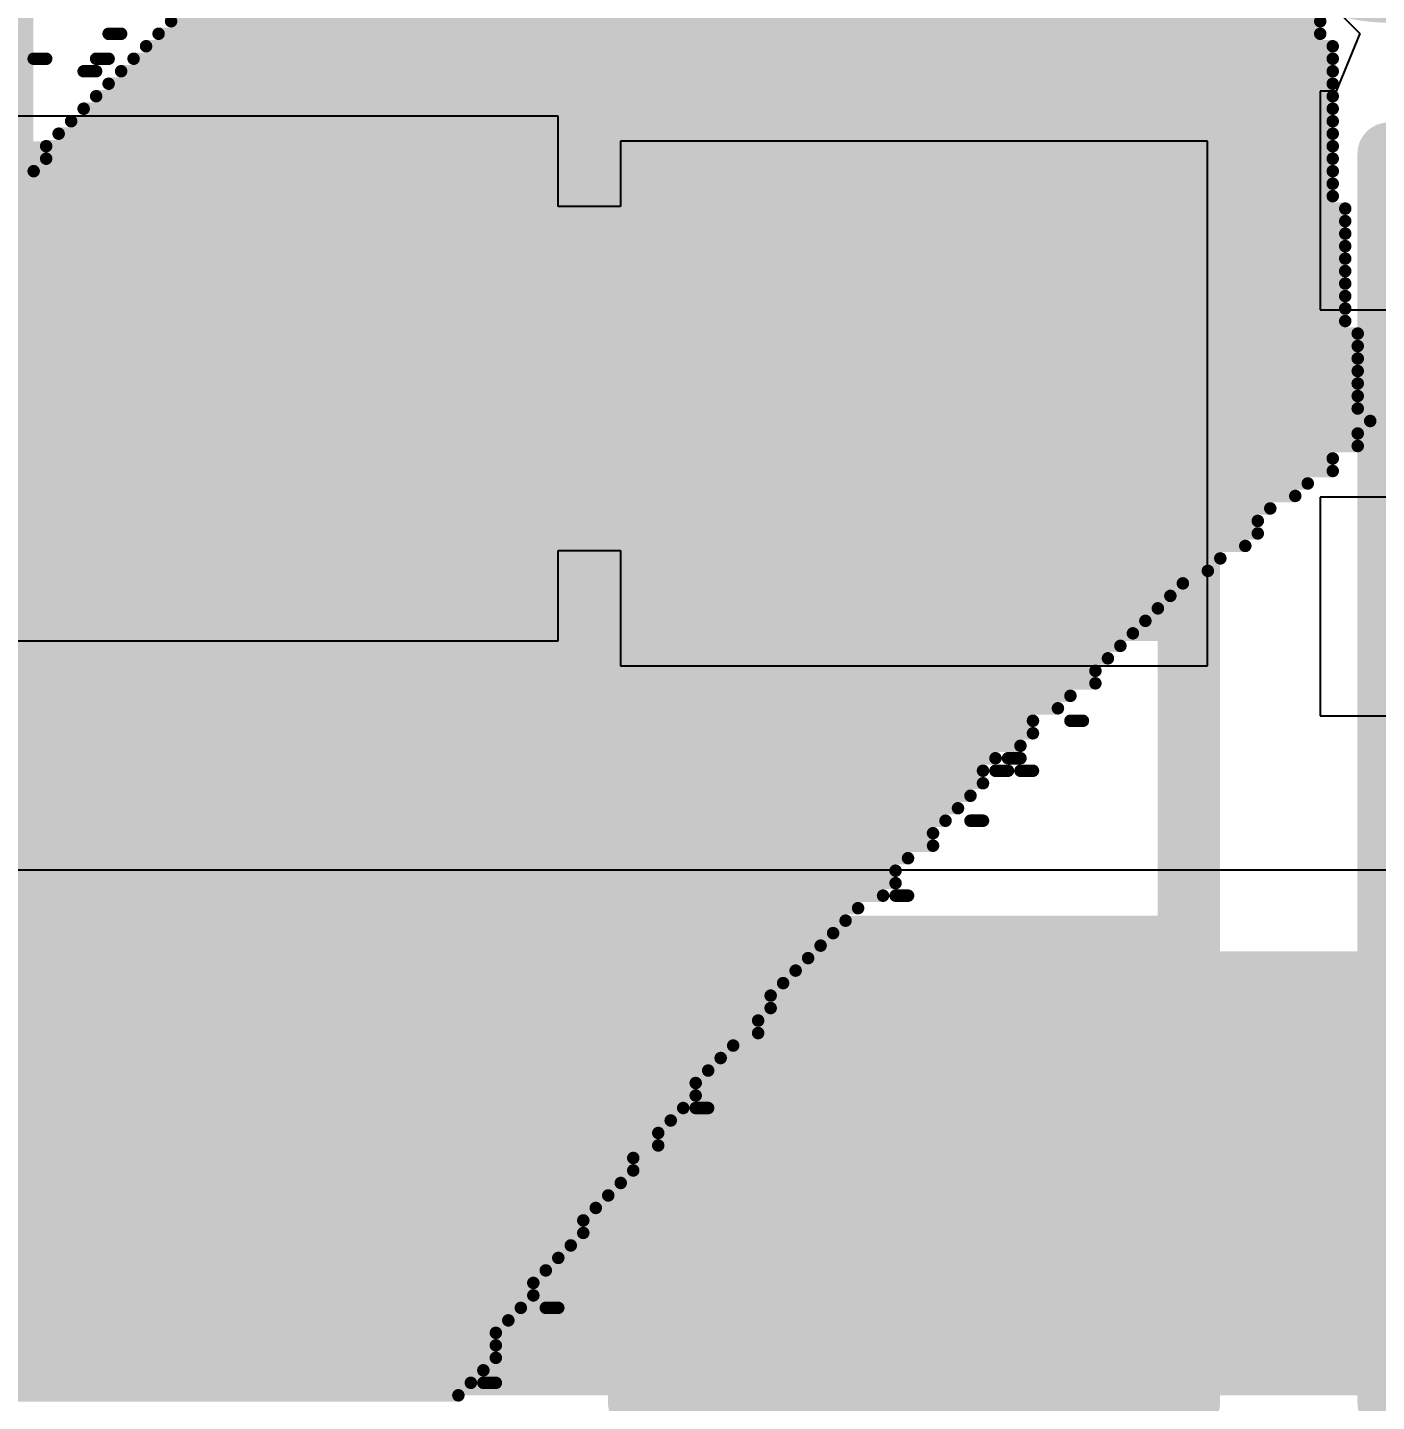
# Model space of a CAD drawing. Header units: inches. Extents: x -0.9 to 13.3, y -2.2 to 2.7.
# Drawn here: x 1.3239 to 1.4319, y -0.3965 to -0.2865 of the extents above; entities that cross this region are included whole.
import ezdxf

# ---------------------------------------------------------------- set-up
doc = ezdxf.new("R2010")
doc.units = ezdxf.units.IN
doc.header["$MEASUREMENT"] = 0
for name, color, linetype in [('Board Outline', 216, 'Continuous'), ('Bottom Overlay', 54, 'Continuous'), ('Dimension', 6, 'Continuous'), ('Top Layer', 1, 'Continuous'), ('Top Overlay', 2, 'Continuous'), ('Top Paste', 8, 'Continuous'), ('Top Solder', 216, 'Continuous')]:
    doc.layers.add(name, color=color, linetype=linetype)
doc.styles.add('Arial_Bold', font='', dxfattribs={"height": 0.2})
doc.styles.get('Arial_Bold').set_extended_font_data('Arial', bold=True)

# ---------------------------------------------------------------- blocks, each defined once
blk = doc.blocks.new('S______B______49')
at = {"layer": 'Top Layer'}
for points in [[(-0.045, -0.0175), (-0.045, 0.0175), (-0.015, 0.0175), (-0.015, -0.0175)], [(0.015, -0.0175), (0.015, 0.0175), (0.045, 0.0175), (0.045, -0.0175)]]:
    blk.add_hatch(color=1, dxfattribs=at).paths.add_polyline_path(points)
at = {"layer": 'Top Paste'}
for points in [[(-0.045, -0.0175), (-0.045, 0.0175), (-0.015, 0.0175), (-0.015, -0.0175)], [(0.015, -0.0175), (0.015, 0.0175), (0.045, 0.0175), (0.045, -0.0175)]]:
    blk.add_hatch(color=8, dxfattribs=at).paths.add_polyline_path(points)
at = {"layer": 'Top Solder'}
for points in [[(-0.049, -0.0215), (-0.049, 0.0215), (-0.011, 0.0215), (-0.011, -0.0215)], [(0.011, -0.0215), (0.011, 0.0215), (0.049, 0.0215), (0.049, -0.0215)]]:
    blk.add_hatch(color=216, dxfattribs=at).paths.add_polyline_path(points)
at = {"layer": 'Top Overlay'}
for points in [[(-0.05, 0.022, 0.005, 0.005, 0), (0.05, 0.022, 0.005, 0.005, 0)], [(-0.05, 0.022, 0.005, 0.005, 0), (-0.05, -0.022, 0.005, 0.005, 0)], [(0.05, 0.022, 0.005, 0.005, 0), (0.05, -0.022, 0.005, 0.005, 0)], [(-0.05, -0.022, 0.005, 0.005, 0), (0.05, -0.022, 0.005, 0.005, 0)]]:
    blk.add_lwpolyline(points, format="xyseb", dxfattribs=at)
for points in [[(-0.05125, 0.022, 0.0025, 0.0025, 1), (-0.04875, 0.022, 0.0025, 0.0025, 1)], [(-0.05125, 0.022, 0.0025, 0.0025, 1), (-0.04875, 0.022, 0.0025, 0.0025, 1)], [(0.04875, 0.022, 0.0025, 0.0025, 1), (0.05125, 0.022, 0.0025, 0.0025, 1)], [(0.04875, 0.022, 0.0025, 0.0025, 1), (0.05125, 0.022, 0.0025, 0.0025, 1)], [(-0.05125, -0.022, 0.0025, 0.0025, 1), (-0.04875, -0.022, 0.0025, 0.0025, 1)], [(-0.05125, -0.022, 0.0025, 0.0025, 1), (-0.04875, -0.022, 0.0025, 0.0025, 1)], [(0.04875, -0.022, 0.0025, 0.0025, 1), (0.05125, -0.022, 0.0025, 0.0025, 1)], [(0.04875, -0.022, 0.0025, 0.0025, 1), (0.05125, -0.022, 0.0025, 0.0025, 1)]]:
    blk.add_lwpolyline(points, format="xyseb", close=True, dxfattribs=at)
blk = doc.blocks.new('R___0603_57')
at = {"layer": 'Top Layer'}
for points in [[(-0.015, 0.0175), (-0.015, -0.0175), (-0.045, -0.0175), (-0.045, 0.0175)], [(0.045, 0.0175), (0.045, -0.0175), (0.015, -0.0175), (0.015, 0.0175)]]:
    blk.add_hatch(color=1, dxfattribs=at).paths.add_polyline_path(points)
at = {"layer": 'Top Paste'}
for points in [[(-0.015, 0.0175), (-0.015, -0.0175), (-0.045, -0.0175), (-0.045, 0.0175)], [(0.045, 0.0175), (0.045, -0.0175), (0.015, -0.0175), (0.015, 0.0175)]]:
    blk.add_hatch(color=8, dxfattribs=at).paths.add_polyline_path(points)
at = {"layer": 'Top Solder'}
for points in [[(-0.011, 0.0215), (-0.011, -0.0215), (-0.049, -0.0215), (-0.049, 0.0215)], [(0.049, 0.0215), (0.049, -0.0215), (0.011, -0.0215), (0.011, 0.0215)]]:
    blk.add_hatch(color=216, dxfattribs=at).paths.add_polyline_path(points)
at = {"layer": 'Top Overlay'}
for points in [[(-0.048, 0.021, 0.005, 0.005, 0), (-0.048, -0.021, 0.005, 0.005, 0)], [(-0.048, 0.021, 0.005, 0.005, 0), (0.048, 0.021, 0.005, 0.005, 0)], [(0.048, 0.021, 0.005, 0.005, 0), (0.048, -0.021, 0.005, 0.005, 0)], [(-0.048, -0.021, 0.005, 0.005, 0), (0.048, -0.021, 0.005, 0.005, 0)]]:
    blk.add_lwpolyline(points, format="xyseb", dxfattribs=at)
for points in [[(-0.04925, 0.021, 0.0025, 0.0025, 1), (-0.04675, 0.021, 0.0025, 0.0025, 1)], [(-0.04925, 0.021, 0.0025, 0.0025, 1), (-0.04675, 0.021, 0.0025, 0.0025, 1)], [(0.04675, 0.021, 0.0025, 0.0025, 1), (0.04925, 0.021, 0.0025, 0.0025, 1)], [(0.04675, 0.021, 0.0025, 0.0025, 1), (0.04925, 0.021, 0.0025, 0.0025, 1)], [(-0.04925, -0.021, 0.0025, 0.0025, 1), (-0.04675, -0.021, 0.0025, 0.0025, 1)], [(-0.04925, -0.021, 0.0025, 0.0025, 1), (-0.04675, -0.021, 0.0025, 0.0025, 1)], [(0.04675, -0.021, 0.0025, 0.0025, 1), (0.04925, -0.021, 0.0025, 0.0025, 1)], [(0.04675, -0.021, 0.0025, 0.0025, 1), (0.04925, -0.021, 0.0025, 0.0025, 1)]]:
    blk.add_lwpolyline(points, format="xyseb", close=True, dxfattribs=at)
blk = doc.blocks.new('S______B______88')
at = {"layer": 'Top Layer'}
for points in [[(-0.045, -0.0175), (-0.045, 0.0175), (-0.015, 0.0175), (-0.015, -0.0175)], [(0.015, -0.0175), (0.015, 0.0175), (0.045, 0.0175), (0.045, -0.0175)]]:
    blk.add_hatch(color=1, dxfattribs=at).paths.add_polyline_path(points)
at = {"layer": 'Top Paste'}
for points in [[(-0.045, -0.0175), (-0.045, 0.0175), (-0.015, 0.0175), (-0.015, -0.0175)], [(0.015, -0.0175), (0.015, 0.0175), (0.045, 0.0175), (0.045, -0.0175)]]:
    blk.add_hatch(color=8, dxfattribs=at).paths.add_polyline_path(points)
at = {"layer": 'Top Solder'}
for points in [[(-0.049, -0.0215), (-0.049, 0.0215), (-0.011, 0.0215), (-0.011, -0.0215)], [(0.011, -0.0215), (0.011, 0.0215), (0.049, 0.0215), (0.049, -0.0215)]]:
    blk.add_hatch(color=216, dxfattribs=at).paths.add_polyline_path(points)
at = {"layer": 'Top Overlay'}
for points in [[(-0.05, 0.022, 0.005, 0.005, 0), (-0.05, -0.022, 0.005, 0.005, 0)], [(-0.05, 0.022, 0.005, 0.005, 0), (0.05, 0.022, 0.005, 0.005, 0)], [(0.05, 0.022, 0.005, 0.005, 0), (0.05, -0.022, 0.005, 0.005, 0)], [(-0.05, -0.022, 0.005, 0.005, 0), (0.05, -0.022, 0.005, 0.005, 0)]]:
    blk.add_lwpolyline(points, format="xyseb", dxfattribs=at)
for points in [[(-0.05125, 0.022, 0.0025, 0.0025, 1), (-0.04875, 0.022, 0.0025, 0.0025, 1)], [(-0.05125, 0.022, 0.0025, 0.0025, 1), (-0.04875, 0.022, 0.0025, 0.0025, 1)], [(0.04875, 0.022, 0.0025, 0.0025, 1), (0.05125, 0.022, 0.0025, 0.0025, 1)], [(0.04875, 0.022, 0.0025, 0.0025, 1), (0.05125, 0.022, 0.0025, 0.0025, 1)], [(-0.05125, -0.022, 0.0025, 0.0025, 1), (-0.04875, -0.022, 0.0025, 0.0025, 1)], [(-0.05125, -0.022, 0.0025, 0.0025, 1), (-0.04875, -0.022, 0.0025, 0.0025, 1)], [(0.04875, -0.022, 0.0025, 0.0025, 1), (0.05125, -0.022, 0.0025, 0.0025, 1)], [(0.04875, -0.022, 0.0025, 0.0025, 1), (0.05125, -0.022, 0.0025, 0.0025, 1)]]:
    blk.add_lwpolyline(points, format="xyseb", close=True, dxfattribs=at)

msp = doc.modelspace()

# ---------------------------------------------------------------- hatches: boundary and pattern name
at = {"layer": 'Top Layer'}
msp.add_hatch(color=1, dxfattribs=at).paths.add_polyline_path([(1.47328, -0.3605), (1.21592, -0.3605), (1.21592, -0.39605), (1.47328, -0.39605)])

# ---------------------------------------------------------------- linework, layer by layer
at = {"layer": 'Board Outline'}
msp.add_lwpolyline([(1.99867, 0.21567, 0.01, 0.01, -1.122171), (-0.01159, -1.51329, 0.01, 0.01, 0)], format="xyseb", dxfattribs=at)
at = {"layer": 'Bottom Overlay'}
for points in [[(1.3354, -0.28605, 0.001, 0.001, 0), (1.4274, -0.28605, 0.001, 0.001, 0)], [(1.3304, -0.28705, 0.001, 0.001, 0), (1.3314, -0.28705, 0.001, 0.001, 0)], [(1.3344, -0.28705, 0.001, 0.001, 0), (1.4274, -0.28705, 0.001, 0.001, 0)], [(1.3334, -0.28805, 0.001, 0.001, 0), (1.4284, -0.28805, 0.001, 0.001, 0)], [(1.3244, -0.28905, 0.001, 0.001, 0), (1.3254, -0.28905, 0.001, 0.001, 0)], [(1.3294, -0.28905, 0.001, 0.001, 0), (1.3304, -0.28905, 0.001, 0.001, 0)], [(1.3324, -0.28905, 0.001, 0.001, 0), (1.4284, -0.28905, 0.001, 0.001, 0)], [(1.3284, -0.29005, 0.001, 0.001, 0), (1.3294, -0.29005, 0.001, 0.001, 0)], [(1.3314, -0.29005, 0.001, 0.001, 0), (1.4284, -0.29005, 0.001, 0.001, 0)], [(1.3304, -0.29105, 0.001, 0.001, 0), (1.4284, -0.29105, 0.001, 0.001, 0)], [(1.3284, -0.29305, 0.001, 0.001, 0), (1.4284, -0.29305, 0.001, 0.001, 0)], [(1.3294, -0.29205, 0.001, 0.001, 0), (1.4284, -0.29205, 0.001, 0.001, 0)], [(1.3274, -0.29405, 0.001, 0.001, 0), (1.4284, -0.29405, 0.001, 0.001, 0)], [(1.3264, -0.29505, 0.001, 0.001, 0), (1.4284, -0.29505, 0.001, 0.001, 0)], [(1.2144, -0.29605, 0.001, 0.001, 0), (1.3234, -0.29605, 0.001, 0.001, 0)], [(1.3254, -0.29605, 0.001, 0.001, 0), (1.4284, -0.29605, 0.001, 0.001, 0)], [(1.2154, -0.29705, 0.001, 0.001, 0), (1.3234, -0.29705, 0.001, 0.001, 0)], [(1.3254, -0.29705, 0.001, 0.001, 0), (1.4284, -0.29705, 0.001, 0.001, 0)], [(1.2164, -0.29805, 0.001, 0.001, 0), (1.3234, -0.29805, 0.001, 0.001, 0)], [(1.3244, -0.29805, 0.001, 0.001, 0), (1.4284, -0.29805, 0.001, 0.001, 0)], [(1.2164, -0.29905, 0.001, 0.001, 0), (1.4284, -0.29905, 0.001, 0.001, 0)], [(1.2184, -0.30005, 0.001, 0.001, 0), (1.4284, -0.30005, 0.001, 0.001, 0)], [(1.2194, -0.30105, 0.001, 0.001, 0), (1.4294, -0.30105, 0.001, 0.001, 0)], [(1.2204, -0.30205, 0.001, 0.001, 0), (1.4294, -0.30205, 0.001, 0.001, 0)], [(1.2214, -0.30305, 0.001, 0.001, 0), (1.4294, -0.30305, 0.001, 0.001, 0)], [(1.2214, -0.30405, 0.001, 0.001, 0), (1.4294, -0.30405, 0.001, 0.001, 0)], [(1.2224, -0.30505, 0.001, 0.001, 0), (1.4294, -0.30505, 0.001, 0.001, 0)], [(1.2244, -0.30605, 0.001, 0.001, 0), (1.4294, -0.30605, 0.001, 0.001, 0)], [(1.2254, -0.30705, 0.001, 0.001, 0), (1.4294, -0.30705, 0.001, 0.001, 0)], [(1.2254, -0.30805, 0.001, 0.001, 0), (1.4294, -0.30805, 0.001, 0.001, 0)], [(1.2264, -0.30905, 0.001, 0.001, 0), (1.4294, -0.30905, 0.001, 0.001, 0)], [(1.2274, -0.31005, 0.001, 0.001, 0), (1.4294, -0.31005, 0.001, 0.001, 0)], [(1.2284, -0.31105, 0.001, 0.001, 0), (1.4304, -0.31105, 0.001, 0.001, 0)], [(1.2294, -0.31205, 0.001, 0.001, 0), (1.4304, -0.31205, 0.001, 0.001, 0)], [(1.2294, -0.31305, 0.001, 0.001, 0), (1.4304, -0.31305, 0.001, 0.001, 0)], [(1.2304, -0.31405, 0.001, 0.001, 0), (1.4304, -0.31405, 0.001, 0.001, 0)], [(1.2314, -0.31505, 0.001, 0.001, 0), (1.4304, -0.31505, 0.001, 0.001, 0)], [(1.2324, -0.31605, 0.001, 0.001, 0), (1.4304, -0.31605, 0.001, 0.001, 0)], [(1.2334, -0.31705, 0.001, 0.001, 0), (1.4304, -0.31705, 0.001, 0.001, 0)], [(1.2344, -0.31805, 0.001, 0.001, 0), (1.4314, -0.31805, 0.001, 0.001, 0)], [(1.2344, -0.31905, 0.001, 0.001, 0), (1.4304, -0.31905, 0.001, 0.001, 0)], [(1.2354, -0.32005, 0.001, 0.001, 0), (1.4304, -0.32005, 0.001, 0.001, 0)], [(1.2364, -0.32105, 0.001, 0.001, 0), (1.4284, -0.32105, 0.001, 0.001, 0)], [(1.2374, -0.32205, 0.001, 0.001, 0), (1.4284, -0.32205, 0.001, 0.001, 0)], [(1.2384, -0.32305, 0.001, 0.001, 0), (1.4264, -0.32305, 0.001, 0.001, 0)], [(1.2394, -0.32405, 0.001, 0.001, 0), (1.4254, -0.32405, 0.001, 0.001, 0)], [(1.2404, -0.32505, 0.001, 0.001, 0), (1.4234, -0.32505, 0.001, 0.001, 0)], [(1.2404, -0.32605, 0.001, 0.001, 0), (1.4224, -0.32605, 0.001, 0.001, 0)], [(1.2414, -0.32705, 0.001, 0.001, 0), (1.4224, -0.32705, 0.001, 0.001, 0)], [(1.2414, -0.32805, 0.001, 0.001, 0), (1.4214, -0.32805, 0.001, 0.001, 0)], [(1.2424, -0.32905, 0.001, 0.001, 0), (1.4194, -0.32905, 0.001, 0.001, 0)], [(1.2434, -0.33005, 0.001, 0.001, 0), (1.4184, -0.33005, 0.001, 0.001, 0)], [(1.2444, -0.33105, 0.001, 0.001, 0), (1.4164, -0.33105, 0.001, 0.001, 0)], [(1.2454, -0.33205, 0.001, 0.001, 0), (1.4154, -0.33205, 0.001, 0.001, 0)], [(1.2464, -0.33305, 0.001, 0.001, 0), (1.4144, -0.33305, 0.001, 0.001, 0)], [(1.2464, -0.33405, 0.001, 0.001, 0), (1.4134, -0.33405, 0.001, 0.001, 0)], [(1.2474, -0.33505, 0.001, 0.001, 0), (1.4124, -0.33505, 0.001, 0.001, 0)], [(1.2484, -0.33605, 0.001, 0.001, 0), (1.4114, -0.33605, 0.001, 0.001, 0)], [(1.2484, -0.33705, 0.001, 0.001, 0), (1.4104, -0.33705, 0.001, 0.001, 0)], [(1.2494, -0.33805, 0.001, 0.001, 0), (1.4094, -0.33805, 0.001, 0.001, 0)], [(1.2504, -0.33905, 0.001, 0.001, 0), (1.4094, -0.33905, 0.001, 0.001, 0)], [(1.2504, -0.34005, 0.001, 0.001, 0), (1.4074, -0.34005, 0.001, 0.001, 0)], [(1.2514, -0.34105, 0.001, 0.001, 0), (1.4064, -0.34105, 0.001, 0.001, 0)], [(1.2524, -0.34205, 0.001, 0.001, 0), (1.4044, -0.34205, 0.001, 0.001, 0)], [(1.4074, -0.34205, 0.001, 0.001, 0), (1.4084, -0.34205, 0.001, 0.001, 0)], [(1.2534, -0.34305, 0.001, 0.001, 0), (1.4044, -0.34305, 0.001, 0.001, 0)], [(1.2534, -0.34405, 0.001, 0.001, 0), (1.4034, -0.34405, 0.001, 0.001, 0)], [(1.2544, -0.34505, 0.001, 0.001, 0), (1.4014, -0.34505, 0.001, 0.001, 0)], [(1.4024, -0.34505, 0.001, 0.001, 0), (1.4034, -0.34505, 0.001, 0.001, 0)], [(1.2554, -0.34605, 0.001, 0.001, 0), (1.4004, -0.34605, 0.001, 0.001, 0)], [(1.4014, -0.34605, 0.001, 0.001, 0), (1.4024, -0.34605, 0.001, 0.001, 0)], [(1.4034, -0.34605, 0.001, 0.001, 0), (1.4044, -0.34605, 0.001, 0.001, 0)], [(1.2554, -0.34705, 0.001, 0.001, 0), (1.4004, -0.34705, 0.001, 0.001, 0)], [(1.2564, -0.34805, 0.001, 0.001, 0), (1.3994, -0.34805, 0.001, 0.001, 0)], [(1.2574, -0.34905, 0.001, 0.001, 0), (1.3984, -0.34905, 0.001, 0.001, 0)], [(1.2574, -0.35005, 0.001, 0.001, 0), (1.3974, -0.35005, 0.001, 0.001, 0)], [(1.3994, -0.35005, 0.001, 0.001, 0), (1.4004, -0.35005, 0.001, 0.001, 0)], [(1.2584, -0.35105, 0.001, 0.001, 0), (1.3964, -0.35105, 0.001, 0.001, 0)], [(1.2594, -0.35205, 0.001, 0.001, 0), (1.3964, -0.35205, 0.001, 0.001, 0)], [(1.2594, -0.35305, 0.001, 0.001, 0), (1.3944, -0.35305, 0.001, 0.001, 0)], [(1.2604, -0.35405, 0.001, 0.001, 0), (1.3934, -0.35405, 0.001, 0.001, 0)], [(1.2614, -0.35505, 0.001, 0.001, 0), (1.3934, -0.35505, 0.001, 0.001, 0)], [(1.2604, -0.35605, 0.001, 0.001, 0), (1.3924, -0.35605, 0.001, 0.001, 0)], [(1.3934, -0.35605, 0.001, 0.001, 0), (1.3944, -0.35605, 0.001, 0.001, 0)], [(1.2624, -0.35705, 0.001, 0.001, 0), (1.3904, -0.35705, 0.001, 0.001, 0)], [(1.2634, -0.35805, 0.001, 0.001, 0), (1.3894, -0.35805, 0.001, 0.001, 0)], [(1.2634, -0.35905, 0.001, 0.001, 0), (1.3884, -0.35905, 0.001, 0.001, 0)], [(1.2624, -0.36005, 0.001, 0.001, 0), (1.3874, -0.36005, 0.001, 0.001, 0)], [(1.2644, -0.36105, 0.001, 0.001, 0), (1.3864, -0.36105, 0.001, 0.001, 0)], [(1.2654, -0.36205, 0.001, 0.001, 0), (1.3854, -0.36205, 0.001, 0.001, 0)], [(1.2664, -0.36305, 0.001, 0.001, 0), (1.3844, -0.36305, 0.001, 0.001, 0)], [(1.2664, -0.36405, 0.001, 0.001, 0), (1.3834, -0.36405, 0.001, 0.001, 0)], [(1.2674, -0.36505, 0.001, 0.001, 0), (1.3834, -0.36505, 0.001, 0.001, 0)], [(1.2684, -0.36605, 0.001, 0.001, 0), (1.3824, -0.36605, 0.001, 0.001, 0)], [(1.2684, -0.36705, 0.001, 0.001, 0), (1.3824, -0.36705, 0.001, 0.001, 0)], [(1.2684, -0.36805, 0.001, 0.001, 0), (1.3804, -0.36805, 0.001, 0.001, 0)], [(1.2694, -0.36905, 0.001, 0.001, 0), (1.3794, -0.36905, 0.001, 0.001, 0)], [(1.2704, -0.37005, 0.001, 0.001, 0), (1.3784, -0.37005, 0.001, 0.001, 0)], [(1.2704, -0.37105, 0.001, 0.001, 0), (1.3774, -0.37105, 0.001, 0.001, 0)], [(1.2714, -0.37205, 0.001, 0.001, 0), (1.3774, -0.37205, 0.001, 0.001, 0)], [(1.2714, -0.37305, 0.001, 0.001, 0), (1.3764, -0.37305, 0.001, 0.001, 0)], [(1.3774, -0.37305, 0.001, 0.001, 0), (1.3784, -0.37305, 0.001, 0.001, 0)], [(1.2724, -0.37405, 0.001, 0.001, 0), (1.3754, -0.37405, 0.001, 0.001, 0)], [(1.2734, -0.37505, 0.001, 0.001, 0), (1.3744, -0.37505, 0.001, 0.001, 0)], [(1.2734, -0.37605, 0.001, 0.001, 0), (1.3744, -0.37605, 0.001, 0.001, 0)], [(1.2744, -0.37705, 0.001, 0.001, 0), (1.3724, -0.37705, 0.001, 0.001, 0)], [(1.2734, -0.37805, 0.001, 0.001, 0), (1.3724, -0.37805, 0.001, 0.001, 0)], [(1.2754, -0.37905, 0.001, 0.001, 0), (1.3714, -0.37905, 0.001, 0.001, 0)], [(1.2754, -0.38005, 0.001, 0.001, 0), (1.3704, -0.38005, 0.001, 0.001, 0)], [(1.2764, -0.38105, 0.001, 0.001, 0), (1.3694, -0.38105, 0.001, 0.001, 0)], [(1.2764, -0.38205, 0.001, 0.001, 0), (1.3684, -0.38205, 0.001, 0.001, 0)], [(1.2774, -0.38305, 0.001, 0.001, 0), (1.3684, -0.38305, 0.001, 0.001, 0)], [(1.2764, -0.38405, 0.001, 0.001, 0), (1.3674, -0.38405, 0.001, 0.001, 0)], [(1.2784, -0.38505, 0.001, 0.001, 0), (1.3664, -0.38505, 0.001, 0.001, 0)], [(1.2784, -0.38605, 0.001, 0.001, 0), (1.3654, -0.38605, 0.001, 0.001, 0)], [(1.2794, -0.38705, 0.001, 0.001, 0), (1.3644, -0.38705, 0.001, 0.001, 0)], [(1.2804, -0.38805, 0.001, 0.001, 0), (1.3644, -0.38805, 0.001, 0.001, 0)], [(1.2804, -0.38905, 0.001, 0.001, 0), (1.3634, -0.38905, 0.001, 0.001, 0)], [(1.3654, -0.38905, 0.001, 0.001, 0), (1.3664, -0.38905, 0.001, 0.001, 0)], [(1.2804, -0.39005, 0.001, 0.001, 0), (1.3624, -0.39005, 0.001, 0.001, 0)], [(1.2814, -0.39105, 0.001, 0.001, 0), (1.3614, -0.39105, 0.001, 0.001, 0)], [(1.2814, -0.39205, 0.001, 0.001, 0), (1.3614, -0.39205, 0.001, 0.001, 0)], [(1.2824, -0.39305, 0.001, 0.001, 0), (1.3614, -0.39305, 0.001, 0.001, 0)], [(1.2814, -0.39405, 0.001, 0.001, 0), (1.3604, -0.39405, 0.001, 0.001, 0)], [(1.2834, -0.39505, 0.001, 0.001, 0), (1.3594, -0.39505, 0.001, 0.001, 0)], [(1.3604, -0.39505, 0.001, 0.001, 0), (1.3614, -0.39505, 0.001, 0.001, 0)], [(1.2834, -0.39605, 0.001, 0.001, 0), (1.3584, -0.39605, 0.001, 0.001, 0)]]:
    msp.add_lwpolyline(points, format="xyseb", dxfattribs=at)
for points in [[(1.33515, -0.28605, 0.0005, 0.0005, 1), (1.33565, -0.28605, 0.0005, 0.0005, 1)], [(1.42715, -0.28605, 0.0005, 0.0005, 1), (1.42765, -0.28605, 0.0005, 0.0005, 1)], [(1.33015, -0.28705, 0.0005, 0.0005, 1), (1.33065, -0.28705, 0.0005, 0.0005, 1)], [(1.33115, -0.28705, 0.0005, 0.0005, 1), (1.33165, -0.28705, 0.0005, 0.0005, 1)], [(1.33415, -0.28705, 0.0005, 0.0005, 1), (1.33465, -0.28705, 0.0005, 0.0005, 1)], [(1.42715, -0.28705, 0.0005, 0.0005, 1), (1.42765, -0.28705, 0.0005, 0.0005, 1)], [(1.33315, -0.28805, 0.0005, 0.0005, 1), (1.33365, -0.28805, 0.0005, 0.0005, 1)], [(1.42815, -0.28805, 0.0005, 0.0005, 1), (1.42865, -0.28805, 0.0005, 0.0005, 1)], [(1.32415, -0.28905, 0.0005, 0.0005, 1), (1.32465, -0.28905, 0.0005, 0.0005, 1)], [(1.32515, -0.28905, 0.0005, 0.0005, 1), (1.32565, -0.28905, 0.0005, 0.0005, 1)], [(1.32915, -0.28905, 0.0005, 0.0005, 1), (1.32965, -0.28905, 0.0005, 0.0005, 1)], [(1.33015, -0.28905, 0.0005, 0.0005, 1), (1.33065, -0.28905, 0.0005, 0.0005, 1)], [(1.33215, -0.28905, 0.0005, 0.0005, 1), (1.33265, -0.28905, 0.0005, 0.0005, 1)], [(1.42815, -0.28905, 0.0005, 0.0005, 1), (1.42865, -0.28905, 0.0005, 0.0005, 1)], [(1.32815, -0.29005, 0.0005, 0.0005, 1), (1.32865, -0.29005, 0.0005, 0.0005, 1)], [(1.32915, -0.29005, 0.0005, 0.0005, 1), (1.32965, -0.29005, 0.0005, 0.0005, 1)], [(1.33115, -0.29005, 0.0005, 0.0005, 1), (1.33165, -0.29005, 0.0005, 0.0005, 1)], [(1.42815, -0.29005, 0.0005, 0.0005, 1), (1.42865, -0.29005, 0.0005, 0.0005, 1)], [(1.33015, -0.29105, 0.0005, 0.0005, 1), (1.33065, -0.29105, 0.0005, 0.0005, 1)], [(1.42815, -0.29105, 0.0005, 0.0005, 1), (1.42865, -0.29105, 0.0005, 0.0005, 1)], [(1.32815, -0.29305, 0.0005, 0.0005, 1), (1.32865, -0.29305, 0.0005, 0.0005, 1)], [(1.32915, -0.29205, 0.0005, 0.0005, 1), (1.32965, -0.29205, 0.0005, 0.0005, 1)], [(1.42815, -0.29205, 0.0005, 0.0005, 1), (1.42865, -0.29205, 0.0005, 0.0005, 1)], [(1.42815, -0.29305, 0.0005, 0.0005, 1), (1.42865, -0.29305, 0.0005, 0.0005, 1)], [(1.32715, -0.29405, 0.0005, 0.0005, 1), (1.32765, -0.29405, 0.0005, 0.0005, 1)], [(1.42815, -0.29405, 0.0005, 0.0005, 1), (1.42865, -0.29405, 0.0005, 0.0005, 1)], [(1.32615, -0.29505, 0.0005, 0.0005, 1), (1.32665, -0.29505, 0.0005, 0.0005, 1)], [(1.42815, -0.29505, 0.0005, 0.0005, 1), (1.42865, -0.29505, 0.0005, 0.0005, 1)], [(1.32515, -0.29605, 0.0005, 0.0005, 1), (1.32565, -0.29605, 0.0005, 0.0005, 1)], [(1.42815, -0.29605, 0.0005, 0.0005, 1), (1.42865, -0.29605, 0.0005, 0.0005, 1)], [(1.32515, -0.29705, 0.0005, 0.0005, 1), (1.32565, -0.29705, 0.0005, 0.0005, 1)], [(1.42815, -0.29705, 0.0005, 0.0005, 1), (1.42865, -0.29705, 0.0005, 0.0005, 1)], [(1.32415, -0.29805, 0.0005, 0.0005, 1), (1.32465, -0.29805, 0.0005, 0.0005, 1)], [(1.42815, -0.29805, 0.0005, 0.0005, 1), (1.42865, -0.29805, 0.0005, 0.0005, 1)], [(1.42815, -0.29905, 0.0005, 0.0005, 1), (1.42865, -0.29905, 0.0005, 0.0005, 1)], [(1.42815, -0.30005, 0.0005, 0.0005, 1), (1.42865, -0.30005, 0.0005, 0.0005, 1)], [(1.42915, -0.30105, 0.0005, 0.0005, 1), (1.42965, -0.30105, 0.0005, 0.0005, 1)], [(1.42915, -0.30205, 0.0005, 0.0005, 1), (1.42965, -0.30205, 0.0005, 0.0005, 1)], [(1.42915, -0.30305, 0.0005, 0.0005, 1), (1.42965, -0.30305, 0.0005, 0.0005, 1)], [(1.42915, -0.30405, 0.0005, 0.0005, 1), (1.42965, -0.30405, 0.0005, 0.0005, 1)], [(1.42915, -0.30505, 0.0005, 0.0005, 1), (1.42965, -0.30505, 0.0005, 0.0005, 1)], [(1.42915, -0.30605, 0.0005, 0.0005, 1), (1.42965, -0.30605, 0.0005, 0.0005, 1)], [(1.42915, -0.30705, 0.0005, 0.0005, 1), (1.42965, -0.30705, 0.0005, 0.0005, 1)], [(1.42915, -0.30805, 0.0005, 0.0005, 1), (1.42965, -0.30805, 0.0005, 0.0005, 1)], [(1.42915, -0.30905, 0.0005, 0.0005, 1), (1.42965, -0.30905, 0.0005, 0.0005, 1)], [(1.42915, -0.31005, 0.0005, 0.0005, 1), (1.42965, -0.31005, 0.0005, 0.0005, 1)], [(1.43015, -0.31105, 0.0005, 0.0005, 1), (1.43065, -0.31105, 0.0005, 0.0005, 1)], [(1.43015, -0.31205, 0.0005, 0.0005, 1), (1.43065, -0.31205, 0.0005, 0.0005, 1)], [(1.43015, -0.31305, 0.0005, 0.0005, 1), (1.43065, -0.31305, 0.0005, 0.0005, 1)], [(1.43015, -0.31405, 0.0005, 0.0005, 1), (1.43065, -0.31405, 0.0005, 0.0005, 1)], [(1.43015, -0.31505, 0.0005, 0.0005, 1), (1.43065, -0.31505, 0.0005, 0.0005, 1)], [(1.43015, -0.31605, 0.0005, 0.0005, 1), (1.43065, -0.31605, 0.0005, 0.0005, 1)], [(1.43015, -0.31705, 0.0005, 0.0005, 1), (1.43065, -0.31705, 0.0005, 0.0005, 1)], [(1.43115, -0.31805, 0.0005, 0.0005, 1), (1.43165, -0.31805, 0.0005, 0.0005, 1)], [(1.43015, -0.31905, 0.0005, 0.0005, 1), (1.43065, -0.31905, 0.0005, 0.0005, 1)], [(1.43015, -0.32005, 0.0005, 0.0005, 1), (1.43065, -0.32005, 0.0005, 0.0005, 1)], [(1.42815, -0.32105, 0.0005, 0.0005, 1), (1.42865, -0.32105, 0.0005, 0.0005, 1)], [(1.42815, -0.32205, 0.0005, 0.0005, 1), (1.42865, -0.32205, 0.0005, 0.0005, 1)], [(1.42615, -0.32305, 0.0005, 0.0005, 1), (1.42665, -0.32305, 0.0005, 0.0005, 1)], [(1.42515, -0.32405, 0.0005, 0.0005, 1), (1.42565, -0.32405, 0.0005, 0.0005, 1)], [(1.42215, -0.32605, 0.0005, 0.0005, 1), (1.42265, -0.32605, 0.0005, 0.0005, 1)], [(1.42315, -0.32505, 0.0005, 0.0005, 1), (1.42365, -0.32505, 0.0005, 0.0005, 1)], [(1.42215, -0.32705, 0.0005, 0.0005, 1), (1.42265, -0.32705, 0.0005, 0.0005, 1)], [(1.42115, -0.32805, 0.0005, 0.0005, 1), (1.42165, -0.32805, 0.0005, 0.0005, 1)], [(1.41915, -0.32905, 0.0005, 0.0005, 1), (1.41965, -0.32905, 0.0005, 0.0005, 1)], [(1.41815, -0.33005, 0.0005, 0.0005, 1), (1.41865, -0.33005, 0.0005, 0.0005, 1)], [(1.41615, -0.33105, 0.0005, 0.0005, 1), (1.41665, -0.33105, 0.0005, 0.0005, 1)], [(1.41515, -0.33205, 0.0005, 0.0005, 1), (1.41565, -0.33205, 0.0005, 0.0005, 1)], [(1.41415, -0.33305, 0.0005, 0.0005, 1), (1.41465, -0.33305, 0.0005, 0.0005, 1)], [(1.41315, -0.33405, 0.0005, 0.0005, 1), (1.41365, -0.33405, 0.0005, 0.0005, 1)], [(1.41215, -0.33505, 0.0005, 0.0005, 1), (1.41265, -0.33505, 0.0005, 0.0005, 1)], [(1.41015, -0.33705, 0.0005, 0.0005, 1), (1.41065, -0.33705, 0.0005, 0.0005, 1)], [(1.41115, -0.33605, 0.0005, 0.0005, 1), (1.41165, -0.33605, 0.0005, 0.0005, 1)], [(1.40915, -0.33805, 0.0005, 0.0005, 1), (1.40965, -0.33805, 0.0005, 0.0005, 1)], [(1.40915, -0.33905, 0.0005, 0.0005, 1), (1.40965, -0.33905, 0.0005, 0.0005, 1)], [(1.40715, -0.34005, 0.0005, 0.0005, 1), (1.40765, -0.34005, 0.0005, 0.0005, 1)], [(1.40615, -0.34105, 0.0005, 0.0005, 1), (1.40665, -0.34105, 0.0005, 0.0005, 1)], [(1.40415, -0.34205, 0.0005, 0.0005, 1), (1.40465, -0.34205, 0.0005, 0.0005, 1)], [(1.40715, -0.34205, 0.0005, 0.0005, 1), (1.40765, -0.34205, 0.0005, 0.0005, 1)], [(1.40815, -0.34205, 0.0005, 0.0005, 1), (1.40865, -0.34205, 0.0005, 0.0005, 1)], [(1.40415, -0.34305, 0.0005, 0.0005, 1), (1.40465, -0.34305, 0.0005, 0.0005, 1)], [(1.40315, -0.34405, 0.0005, 0.0005, 1), (1.40365, -0.34405, 0.0005, 0.0005, 1)], [(1.40115, -0.34505, 0.0005, 0.0005, 1), (1.40165, -0.34505, 0.0005, 0.0005, 1)], [(1.40215, -0.34505, 0.0005, 0.0005, 1), (1.40265, -0.34505, 0.0005, 0.0005, 1)], [(1.40315, -0.34505, 0.0005, 0.0005, 1), (1.40365, -0.34505, 0.0005, 0.0005, 1)], [(1.40015, -0.34605, 0.0005, 0.0005, 1), (1.40065, -0.34605, 0.0005, 0.0005, 1)], [(1.40115, -0.34605, 0.0005, 0.0005, 1), (1.40165, -0.34605, 0.0005, 0.0005, 1)], [(1.40215, -0.34605, 0.0005, 0.0005, 1), (1.40265, -0.34605, 0.0005, 0.0005, 1)], [(1.40315, -0.34605, 0.0005, 0.0005, 1), (1.40365, -0.34605, 0.0005, 0.0005, 1)], [(1.40415, -0.34605, 0.0005, 0.0005, 1), (1.40465, -0.34605, 0.0005, 0.0005, 1)], [(1.39915, -0.34805, 0.0005, 0.0005, 1), (1.39965, -0.34805, 0.0005, 0.0005, 1)], [(1.40015, -0.34705, 0.0005, 0.0005, 1), (1.40065, -0.34705, 0.0005, 0.0005, 1)], [(1.39815, -0.34905, 0.0005, 0.0005, 1), (1.39865, -0.34905, 0.0005, 0.0005, 1)], [(1.39715, -0.35005, 0.0005, 0.0005, 1), (1.39765, -0.35005, 0.0005, 0.0005, 1)], [(1.39915, -0.35005, 0.0005, 0.0005, 1), (1.39965, -0.35005, 0.0005, 0.0005, 1)], [(1.40015, -0.35005, 0.0005, 0.0005, 1), (1.40065, -0.35005, 0.0005, 0.0005, 1)], [(1.39615, -0.35105, 0.0005, 0.0005, 1), (1.39665, -0.35105, 0.0005, 0.0005, 1)], [(1.39615, -0.35205, 0.0005, 0.0005, 1), (1.39665, -0.35205, 0.0005, 0.0005, 1)], [(1.39415, -0.35305, 0.0005, 0.0005, 1), (1.39465, -0.35305, 0.0005, 0.0005, 1)], [(1.39315, -0.35405, 0.0005, 0.0005, 1), (1.39365, -0.35405, 0.0005, 0.0005, 1)], [(1.39315, -0.35505, 0.0005, 0.0005, 1), (1.39365, -0.35505, 0.0005, 0.0005, 1)], [(1.39215, -0.35605, 0.0005, 0.0005, 1), (1.39265, -0.35605, 0.0005, 0.0005, 1)], [(1.39315, -0.35605, 0.0005, 0.0005, 1), (1.39365, -0.35605, 0.0005, 0.0005, 1)], [(1.39415, -0.35605, 0.0005, 0.0005, 1), (1.39465, -0.35605, 0.0005, 0.0005, 1)], [(1.39015, -0.35705, 0.0005, 0.0005, 1), (1.39065, -0.35705, 0.0005, 0.0005, 1)], [(1.38815, -0.35905, 0.0005, 0.0005, 1), (1.38865, -0.35905, 0.0005, 0.0005, 1)], [(1.38915, -0.35805, 0.0005, 0.0005, 1), (1.38965, -0.35805, 0.0005, 0.0005, 1)], [(1.38715, -0.36005, 0.0005, 0.0005, 1), (1.38765, -0.36005, 0.0005, 0.0005, 1)], [(1.38615, -0.36105, 0.0005, 0.0005, 1), (1.38665, -0.36105, 0.0005, 0.0005, 1)], [(1.38515, -0.36205, 0.0005, 0.0005, 1), (1.38565, -0.36205, 0.0005, 0.0005, 1)], [(1.38415, -0.36305, 0.0005, 0.0005, 1), (1.38465, -0.36305, 0.0005, 0.0005, 1)], [(1.38315, -0.36405, 0.0005, 0.0005, 1), (1.38365, -0.36405, 0.0005, 0.0005, 1)], [(1.38315, -0.36505, 0.0005, 0.0005, 1), (1.38365, -0.36505, 0.0005, 0.0005, 1)], [(1.38215, -0.36605, 0.0005, 0.0005, 1), (1.38265, -0.36605, 0.0005, 0.0005, 1)], [(1.38215, -0.36705, 0.0005, 0.0005, 1), (1.38265, -0.36705, 0.0005, 0.0005, 1)], [(1.38015, -0.36805, 0.0005, 0.0005, 1), (1.38065, -0.36805, 0.0005, 0.0005, 1)], [(1.37815, -0.37005, 0.0005, 0.0005, 1), (1.37865, -0.37005, 0.0005, 0.0005, 1)], [(1.37915, -0.36905, 0.0005, 0.0005, 1), (1.37965, -0.36905, 0.0005, 0.0005, 1)], [(1.37715, -0.37105, 0.0005, 0.0005, 1), (1.37765, -0.37105, 0.0005, 0.0005, 1)], [(1.37715, -0.37205, 0.0005, 0.0005, 1), (1.37765, -0.37205, 0.0005, 0.0005, 1)], [(1.37615, -0.37305, 0.0005, 0.0005, 1), (1.37665, -0.37305, 0.0005, 0.0005, 1)], [(1.37715, -0.37305, 0.0005, 0.0005, 1), (1.37765, -0.37305, 0.0005, 0.0005, 1)], [(1.37815, -0.37305, 0.0005, 0.0005, 1), (1.37865, -0.37305, 0.0005, 0.0005, 1)], [(1.37515, -0.37405, 0.0005, 0.0005, 1), (1.37565, -0.37405, 0.0005, 0.0005, 1)], [(1.37415, -0.37505, 0.0005, 0.0005, 1), (1.37465, -0.37505, 0.0005, 0.0005, 1)], [(1.37415, -0.37605, 0.0005, 0.0005, 1), (1.37465, -0.37605, 0.0005, 0.0005, 1)], [(1.37215, -0.37705, 0.0005, 0.0005, 1), (1.37265, -0.37705, 0.0005, 0.0005, 1)], [(1.37215, -0.37805, 0.0005, 0.0005, 1), (1.37265, -0.37805, 0.0005, 0.0005, 1)], [(1.37115, -0.37905, 0.0005, 0.0005, 1), (1.37165, -0.37905, 0.0005, 0.0005, 1)], [(1.36915, -0.38105, 0.0005, 0.0005, 1), (1.36965, -0.38105, 0.0005, 0.0005, 1)], [(1.37015, -0.38005, 0.0005, 0.0005, 1), (1.37065, -0.38005, 0.0005, 0.0005, 1)], [(1.36815, -0.38205, 0.0005, 0.0005, 1), (1.36865, -0.38205, 0.0005, 0.0005, 1)], [(1.36815, -0.38305, 0.0005, 0.0005, 1), (1.36865, -0.38305, 0.0005, 0.0005, 1)], [(1.36715, -0.38405, 0.0005, 0.0005, 1), (1.36765, -0.38405, 0.0005, 0.0005, 1)], [(1.36615, -0.38505, 0.0005, 0.0005, 1), (1.36665, -0.38505, 0.0005, 0.0005, 1)], [(1.36515, -0.38605, 0.0005, 0.0005, 1), (1.36565, -0.38605, 0.0005, 0.0005, 1)], [(1.36415, -0.38705, 0.0005, 0.0005, 1), (1.36465, -0.38705, 0.0005, 0.0005, 1)], [(1.36415, -0.38805, 0.0005, 0.0005, 1), (1.36465, -0.38805, 0.0005, 0.0005, 1)], [(1.36315, -0.38905, 0.0005, 0.0005, 1), (1.36365, -0.38905, 0.0005, 0.0005, 1)], [(1.36515, -0.38905, 0.0005, 0.0005, 1), (1.36565, -0.38905, 0.0005, 0.0005, 1)], [(1.36615, -0.38905, 0.0005, 0.0005, 1), (1.36665, -0.38905, 0.0005, 0.0005, 1)], [(1.36215, -0.39005, 0.0005, 0.0005, 1), (1.36265, -0.39005, 0.0005, 0.0005, 1)], [(1.36115, -0.39105, 0.0005, 0.0005, 1), (1.36165, -0.39105, 0.0005, 0.0005, 1)], [(1.36115, -0.39205, 0.0005, 0.0005, 1), (1.36165, -0.39205, 0.0005, 0.0005, 1)], [(1.36115, -0.39305, 0.0005, 0.0005, 1), (1.36165, -0.39305, 0.0005, 0.0005, 1)], [(1.36015, -0.39405, 0.0005, 0.0005, 1), (1.36065, -0.39405, 0.0005, 0.0005, 1)], [(1.35915, -0.39505, 0.0005, 0.0005, 1), (1.35965, -0.39505, 0.0005, 0.0005, 1)], [(1.36015, -0.39505, 0.0005, 0.0005, 1), (1.36065, -0.39505, 0.0005, 0.0005, 1)], [(1.36115, -0.39505, 0.0005, 0.0005, 1), (1.36165, -0.39505, 0.0005, 0.0005, 1)], [(1.35815, -0.39605, 0.0005, 0.0005, 1), (1.35865, -0.39605, 0.0005, 0.0005, 1)]]:
    msp.add_lwpolyline(points, format="xyseb", close=True, dxfattribs=at)
at = {"layer": 'Dimension'}
msp.add_lwpolyline([(0.04081, 0.0156, 0.01, 0.01, -3.064051), (0.02964, -1.5299, 0.01, 0.01, 0)], format="xyseb", dxfattribs=at)
at = {"layer": 'Top Layer'}
for p, q in [((1.41706, -0.27351), (1.43058, -0.28703)), ((1.43058, -0.28703), (1.42867, -0.29165)), ((1.42867, -0.29165), (1.42738, -0.29165)), ((1.42738, -0.29165), (1.42738, -0.30915)), ((1.36638, -0.29365), (1.32237, -0.29365)), ((1.36638, -0.30088), (1.36638, -0.29365)), ((1.41838, -0.29565), (1.37138, -0.29565)), ((1.37138, -0.29565), (1.37138, -0.30088)), ((1.41838, -0.33765), (1.41838, -0.29565)), ((1.37138, -0.30088), (1.36638, -0.30088)), ((1.42738, -0.30915), (1.45488, -0.30915)), ((1.44738, -0.32415), (1.42738, -0.32415)), ((1.42738, -0.32415), (1.42738, -0.34165)), ((1.36638, -0.33565), (1.36638, -0.32841)), ((1.36638, -0.32841), (1.37138, -0.32841)), ((1.37138, -0.32841), (1.37138, -0.33765)), ((1.32171, -0.33565), (1.36638, -0.33565)), ((1.37138, -0.33765), (1.41838, -0.33765)), ((1.42738, -0.34165), (1.44738, -0.34165)), ((1.47328, -0.35401), (1.21592, -0.35401))]:
    msp.add_line(p, q, dxfattribs=at)
for points in [[(1.42488, -0.25465, 0.025, 0.025, 0), (1.45488, -0.28465, 0.025, 0.025, 0)], [(1.34288, -0.31465, 0.015, 0.015, 0), (1.39005, -0.31465, 0.015, 0.015, 0)], [(1.39005, -0.31465, 0.015, 0.015, -0.198912), (1.39488, -0.31665, 0.015, 0.015, 0)]]:
    msp.add_lwpolyline(points, format="xyseb", dxfattribs=at)
for points in [[(1.33913, -0.31465, 0.0075, 0.0075, 1), (1.34663, -0.31465, 0.0075, 0.0075, 1)], [(1.3863, -0.31465, 0.0075, 0.0075, 1), (1.3938, -0.31465, 0.0075, 0.0075, 1)], [(1.3863, -0.31465, 0.0075, 0.0075, 1), (1.3938, -0.31465, 0.0075, 0.0075, 1)], [(1.39113, -0.31665, 0.0075, 0.0075, 1), (1.39863, -0.31665, 0.0075, 0.0075, 1)]]:
    msp.add_lwpolyline(points, format="xyseb", close=True, dxfattribs=at)

# ---------------------------------------------------------------- block references
at = {"rotation": 90}
for name, p in [('R___0603_57', (1.34288, -0.28465)), ('S______B______49', (1.39488, -0.34665)), ('S______B______88', (1.45488, -0.34665))]:
    msp.add_blockref(name, p, dxfattribs=at)

# ---------------------------------------------------------------- texts
at = {"layer": 'Top Overlay', "style": 'Arial_Bold'}
for s, p in [('SB1', (1.40988, -0.28978)), ('SB3', (1.46988, -0.29044))]:
    msp.add_text(s, height=0.05, rotation=90, dxfattribs=at).set_placement(p)

doc.saveas('drawing.dxf')
